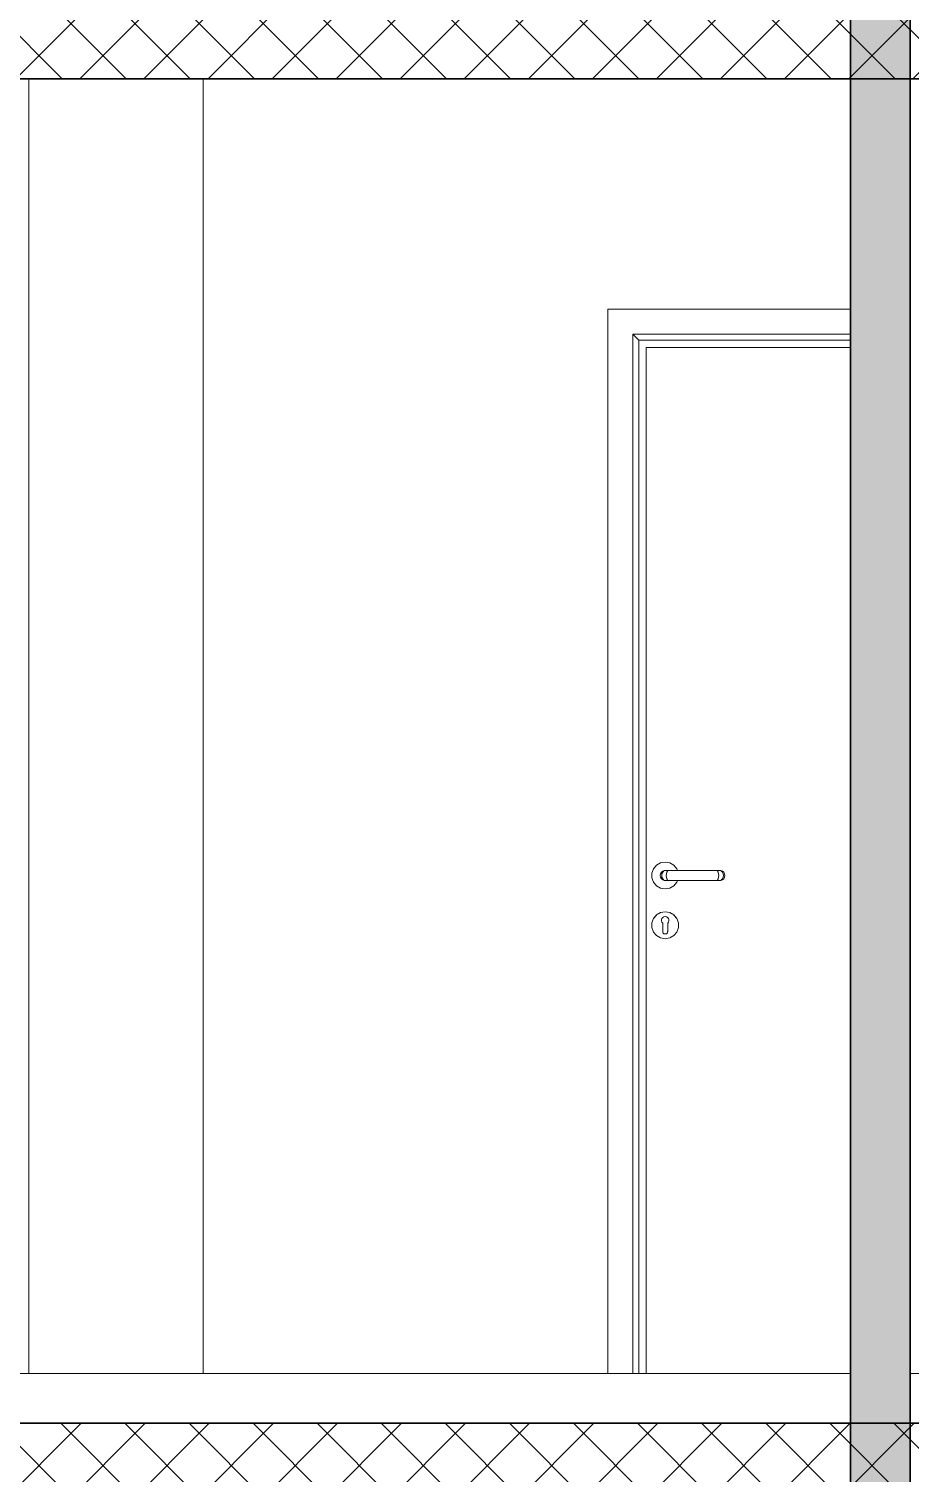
# Model space of a CAD drawing. Header units: millimetres. Extents: x -15634 to 67596, y -3027 to 55843.
# Drawn here: x 37944 to 39714, y 26496 to 29396 of the extents above; entities that cross this region are included whole.
import ezdxf

# ---------------------------------------------------------------- set-up
doc = ezdxf.new("R2010")
doc.units = ezdxf.units.MM
doc.header["$MEASUREMENT"] = 0
doc.set_wipeout_variables(frame=1)
doc.linetypes.add('Wipeout_Contour', pattern=[1000, 0, -1000])
doc.layers.add('Structural - Bearing', color=7, linetype='Continuous')
for name, color, linetype, lineweight in [('Structural - Bearing_Pen_No__1', 7, 'Continuous', 13), ('Structural - Bearing_Pen_No__101', 252, 'Continuous', 13), ('Structural - Bearing_Pen_No__7', 7, 'Continuous', 35)]:
    doc.layers.add(name, color=color, linetype=linetype, lineweight=lineweight)
doc.layers.add('Structural - Bearing_Pen_No__61', color=7, linetype='Continuous', lineweight=20, true_color=0x6a6a6a)
doc.layers.add('Structural - Bearing_Pen_No__82', color=7, linetype='Continuous', lineweight=20, true_color=0xaaaaaa)
pattern_1 = [(45, (0, 0), (-64.34671, 64.34671), []), (135, (0, 0), (64.34671, 64.34671), [])]

msp = doc.modelspace()

# ---------------------------------------------------------------- linework, layer by layer
at = {"layer": 'Structural - Bearing_Pen_No__1', "color": 7, "linetype": 'Continuous', "lineweight": 13}
for p, q in [((39714.4, 26595.6), (39714.4, 29495.6)), ((39714.4, 23695.6), (39714.4, 26595.6)), ((39714.4, 26595.6), (43944.4, 26595.6))]:
    msp.add_line(p, q, dxfattribs=at)
at = {"layer": 'Structural - Bearing_Pen_No__61', "color": 251, "linetype": 'Continuous', "lineweight": 20, "true_color": 0x6a6a6a}
msp.add_lwpolyline([(39714.4, 26695.6), (43944.4, 26695.6)], dxfattribs=at)

# ---------------------------------------------------------------- wipeouts: each hides what was drawn before it
at = {"color": 254, "linetype": 'Wipeout_Contour', "lineweight": 0, "ltscale": 189113.242724}
msp.add_wipeout([(37944.4, 26595.6), (38294.4, 26595.6), (38294.4, 29295.6), (37944.4, 29295.6)], dxfattribs=at).dxf.layer = 'Structural - Bearing'
at = {"color": 254, "linetype": 'Wipeout_Contour', "lineweight": 0, "ltscale": 191990.891254}
msp.add_wipeout([(39169.4, 28770.6), (39157.4, 28782.6), (39157.4, 26695.6), (39169.4, 26695.6)], dxfattribs=at).dxf.layer = 'Structural - Bearing'
at = {"color": 254, "linetype": 'Wipeout_Contour', "lineweight": 0, "ltscale": 335811.568955}
msp.add_wipeout([(39228.8, 27609.4), (39229.7, 27607), (39229.8, 27604.4), (39229.7, 27604.4), (39239.7, 27616.2), (39231.6, 27620.9), (39227.8, 27610.5)], dxfattribs=at).dxf.layer = 'Structural - Bearing'

# ---------------------------------------------------------------- next in the draw order: linework, layer by layer
at = {"layer": 'Structural - Bearing_Pen_No__82', "color": 253, "linetype": 'Continuous', "lineweight": 20, "true_color": 0xaaaaaa}
msp.add_line((37944.4, 26695.6), (37944.4, 29295.6), dxfattribs=at)

# ---------------------------------------------------------------- next in the draw order: wipeouts: each hides what was drawn before it
at = {"color": 254, "linetype": 'Wipeout_Contour', "lineweight": 0, "ltscale": 195091.92492}
msp.add_wipeout([(39157.4, 28782.6), (39169.4, 28770.6), (39594.4, 28770.6), (39594.4, 28782.6)], dxfattribs=at).dxf.layer = 'Structural - Bearing'
at = {"color": 254, "linetype": 'Wipeout_Contour', "lineweight": 0, "ltscale": 287830.126762}
msp.add_wipeout([(39228.9, 27602), (39227.4, 27600), (39227.4, 27598.5), (39245.7, 27609.1), (39239.7, 27616.2), (39229.7, 27604.4)], dxfattribs=at).dxf.layer = 'Structural - Bearing'

# ---------------------------------------------------------------- next in the draw order: wipeouts: each hides what was drawn before it
at = {"color": 254, "linetype": 'Wipeout_Contour', "lineweight": 0, "ltscale": 191926.472045}
msp.add_wipeout([(39107.4, 26695.6), (39157.4, 26695.6), (39157.4, 28782.6), (39107.4, 28832.6)], dxfattribs=at).dxf.layer = 'Structural - Bearing'
at = {"color": 254, "linetype": 'Wipeout_Contour', "lineweight": 0, "ltscale": 191925.89192}
msp.add_wipeout([(39239.7, 27616.3), (39231.6, 27621), (39231.6, 27620.9), (39239.7, 27616.2)], dxfattribs=at).dxf.layer = 'Structural - Bearing'

# ---------------------------------------------------------------- next in the draw order: wipeouts: each hides what was drawn before it
at = {"color": 254, "linetype": 'Wipeout_Contour', "lineweight": 0, "ltscale": 195115.146394}
msp.add_wipeout([(39107.4, 28832.6), (39157.4, 28782.6), (39594.4, 28782.6), (39594.4, 28832.6)], dxfattribs=at).dxf.layer = 'Structural - Bearing'
at = {"color": 254, "linetype": 'Wipeout_Contour', "lineweight": 0, "ltscale": 192010.106429}
msp.add_wipeout([(39169.4, 26695.6), (39184.4, 26695.6), (39184.4, 28755.6), (39169.4, 28755.6)], dxfattribs=at).dxf.layer = 'Structural - Bearing'
at = {"color": 254, "linetype": 'Wipeout_Contour', "lineweight": 0, "ltscale": 287829.850783}
msp.add_wipeout([(39227.1, 27611.3), (39227.8, 27610.5), (39231.6, 27620.9), (39222.4, 27622.5), (39222.4, 27613), (39224.9, 27612.6)], dxfattribs=at).dxf.layer = 'Structural - Bearing'

# ---------------------------------------------------------------- next in the draw order: wipeouts: each hides what was drawn before it
at = {"color": 254, "linetype": 'Wipeout_Contour', "lineweight": 0, "ltscale": 243673.333061}
msp.add_wipeout([(39169.4, 28770.6), (39169.4, 28755.6), (39184.4, 28755.6), (39594.4, 28755.6), (39594.4, 28770.6)], dxfattribs=at).dxf.layer = 'Structural - Bearing'
at = {"color": 254, "linetype": 'Wipeout_Contour', "lineweight": 0, "ltscale": 1344388.609133458}
msp.add_wipeout([(39195.8, 27700.3), (39195.8, 27690.9), (39199, 27682.1), (39205, 27674.9), (39213.1, 27670.2), (39222.4, 27668.6), (39231.6, 27670.2), (39239.7, 27674.9), (39245.7, 27682.1), (39247.1, 27685.8), (39220.6, 27685.8), (39217.4, 27686.9), (39214.7, 27689.2), (39213, 27692.2), (39212.4, 27695.6), (39213, 27699), (39214.7, 27702), (39217.4, 27704.3), (39220.6, 27705.5), (39237.6, 27705.5), (39247.1, 27705.5), (39245.7, 27709.1), (39239.7, 27716.3), (39231.6, 27721), (39222.4, 27722.6), (39213.1, 27721), (39205, 27716.3), (39199, 27709.1)], dxfattribs=at).dxf.layer = 'Structural - Bearing'
at = {"color": 254, "linetype": 'Wipeout_Contour', "lineweight": 0, "ltscale": 191890.874739}
msp.add_wipeout([(39227.4, 27596.5), (39248.9, 27600.3), (39245.7, 27609.1), (39227.4, 27598.5)], dxfattribs=at).dxf.layer = 'Structural - Bearing'

# ---------------------------------------------------------------- next in the draw order: wipeouts: each hides what was drawn before it
at = {"color": 254, "linetype": 'Wipeout_Contour', "lineweight": 0, "ltscale": 192029.287762}
msp.add_wipeout([(39215.4, 27695.6), (39212.4, 27695.6), (39213, 27692.2), (39216, 27692.2)], dxfattribs=at).dxf.layer = 'Structural - Bearing'
at = {"color": 254, "linetype": 'Wipeout_Contour', "lineweight": 0, "ltscale": 191904.821558}
msp.add_wipeout([(39231.6, 27621), (39222.4, 27622.6), (39222.4, 27622.5), (39231.6, 27620.9)], dxfattribs=at).dxf.layer = 'Structural - Bearing'
at = {"color": 254, "linetype": 'Wipeout_Contour', "lineweight": 0, "ltscale": 239777.030886}
msp.add_wipeout([(39231.6, 27570.3), (39239.7, 27575), (39227.4, 27589.6), (39227.4, 27583.1), (39227.2, 27582.3)], dxfattribs=at).dxf.layer = 'Structural - Bearing'

# ---------------------------------------------------------------- next in the draw order: wipeouts: each hides what was drawn before it
at = {"color": 254, "linetype": 'Wipeout_Contour', "lineweight": 0, "ltscale": 192025.47847}
msp.add_wipeout([(39213, 27692.2), (39214.7, 27689.2), (39217.5, 27689.2), (39216, 27692.2)], dxfattribs=at).dxf.layer = 'Structural - Bearing'
at = {"color": 254, "linetype": 'Wipeout_Contour', "lineweight": 0, "ltscale": 287793.024157}
msp.add_wipeout([(39219.8, 27612.6), (39222.4, 27613), (39222.4, 27622.5), (39213.2, 27620.9), (39216.9, 27610.5), (39217.6, 27611.3)], dxfattribs=at).dxf.layer = 'Structural - Bearing'
at = {"color": 254, "linetype": 'Wipeout_Contour', "lineweight": 0, "ltscale": 191846.670527}
msp.add_wipeout([(39227.4, 27589.6), (39239.7, 27575), (39245.7, 27582.2), (39227.4, 27592.7)], dxfattribs=at).dxf.layer = 'Structural - Bearing'

# ---------------------------------------------------------------- next in the draw order: wipeouts: each hides what was drawn before it
at = {"color": 254, "linetype": 'Wipeout_Contour', "lineweight": 0, "ltscale": 192074.165824}
msp.add_wipeout([(39217.4, 27704.3), (39219.9, 27704.3), (39222.8, 27705.5), (39220.6, 27705.5)], dxfattribs=at).dxf.layer = 'Structural - Bearing'
at = {"color": 254, "linetype": 'Wipeout_Contour', "lineweight": 0, "ltscale": 192026.234884}
msp.add_wipeout([(39217.5, 27689.2), (39214.7, 27689.2), (39217.4, 27686.9), (39219.9, 27686.9)], dxfattribs=at).dxf.layer = 'Structural - Bearing'
at = {"color": 254, "linetype": 'Wipeout_Contour', "lineweight": 0, "ltscale": 191874.670422}
msp.add_wipeout([(39222.4, 27622.6), (39213.1, 27621), (39213.2, 27620.9), (39222.4, 27622.5)], dxfattribs=at).dxf.layer = 'Structural - Bearing'
at = {"color": 254, "linetype": 'Wipeout_Contour', "lineweight": 0, "ltscale": 191866.31248}
msp.add_wipeout([(39227.4, 27592.7), (39245.7, 27582.2), (39248.9, 27590.9), (39227.4, 27594.7)], dxfattribs=at).dxf.layer = 'Structural - Bearing'

# ---------------------------------------------------------------- next in the draw order: wipeouts: each hides what was drawn before it
at = {"color": 254, "linetype": 'Wipeout_Contour', "lineweight": 0, "ltscale": 192061.049776}
msp.add_wipeout([(39214.7, 27702), (39217.5, 27702), (39219.9, 27704.3), (39217.4, 27704.3)], dxfattribs=at).dxf.layer = 'Structural - Bearing'
at = {"color": 254, "linetype": 'Wipeout_Contour', "lineweight": 0, "ltscale": 192031.461013}
msp.add_wipeout([(39217.4, 27686.9), (39220.6, 27685.8), (39222.8, 27685.8), (39219.9, 27686.9)], dxfattribs=at).dxf.layer = 'Structural - Bearing'
at = {"color": 254, "linetype": 'Wipeout_Contour', "lineweight": 0, "ltscale": 191881.084642}
msp.add_wipeout([(39227.4, 27594.7), (39248.9, 27590.9), (39248.9, 27600.3), (39227.4, 27596.5)], dxfattribs=at).dxf.layer = 'Structural - Bearing'

# ---------------------------------------------------------------- next in the draw order: wipeouts: each hides what was drawn before it
at = {"color": 254, "linetype": 'Wipeout_Contour', "lineweight": 0, "ltscale": 192048.203057}
msp.add_wipeout([(39213, 27699), (39216, 27699), (39217.5, 27702), (39214.7, 27702)], dxfattribs=at).dxf.layer = 'Structural - Bearing'
at = {"color": 254, "linetype": 'Wipeout_Contour', "lineweight": 0, "ltscale": 335710.107397}
msp.add_wipeout([(39216, 27609.4), (39216.9, 27610.5), (39213.2, 27620.9), (39205.1, 27616.2), (39215, 27604.4), (39215, 27604.4), (39215, 27607)], dxfattribs=at).dxf.layer = 'Structural - Bearing'
at = {"color": 254, "linetype": 'Wipeout_Contour', "lineweight": 0, "ltscale": 191932.05503}
msp.add_wipeout([(39249, 27600.3), (39245.7, 27609.1), (39245.7, 27609.1), (39248.9, 27600.3)], dxfattribs=at).dxf.layer = 'Structural - Bearing'
at = {"color": 254, "linetype": 'Wipeout_Contour', "lineweight": 0, "ltscale": 383597.284911}
msp.add_wipeout([(39227.1, 27581.4), (39226.2, 27579.9), (39224.9, 27578.8), (39223.2, 27578.2), (39222.4, 27578.2), (39222.4, 27568.7), (39231.6, 27570.3), (39227.2, 27582.3)], dxfattribs=at).dxf.layer = 'Structural - Bearing'

# ---------------------------------------------------------------- next in the draw order: wipeouts: each hides what was drawn before it
at = {"color": 254, "linetype": 'Wipeout_Contour', "lineweight": 0, "ltscale": 192037.180073}
msp.add_wipeout([(39212.4, 27695.6), (39215.4, 27695.6), (39216, 27699), (39213, 27699)], dxfattribs=at).dxf.layer = 'Structural - Bearing'
at = {"color": 254, "linetype": 'Wipeout_Contour', "lineweight": 0, "ltscale": 191839.083376}
msp.add_wipeout([(39213.1, 27621), (39205, 27616.3), (39205.1, 27616.2), (39213.2, 27620.9)], dxfattribs=at).dxf.layer = 'Structural - Bearing'
at = {"color": 254, "linetype": 'Wipeout_Contour', "lineweight": 0, "ltscale": 191820.112145}
msp.add_wipeout([(39231.6, 27570.2), (39239.7, 27574.9), (39239.7, 27575), (39231.6, 27570.3)], dxfattribs=at).dxf.layer = 'Structural - Bearing'

# ---------------------------------------------------------------- next in the draw order: wipeouts: each hides what was drawn before it
at = {"color": 254, "linetype": 'Wipeout_Contour', "lineweight": 0, "ltscale": 192049.178385}
msp.add_wipeout([(39215.4, 27695.6), (39216, 27692.2), (39225, 27692.2), (39224.7, 27695.6)], dxfattribs=at).dxf.layer = 'Structural - Bearing'
at = {"color": 254, "linetype": 'Wipeout_Contour', "lineweight": 0, "ltscale": 287722.758116}
msp.add_wipeout([(39215.8, 27602), (39215, 27604.4), (39205.1, 27616.2), (39199.1, 27609.1), (39217.4, 27598.5), (39217.4, 27600)], dxfattribs=at).dxf.layer = 'Structural - Bearing'
at = {"color": 254, "linetype": 'Wipeout_Contour', "lineweight": 0, "ltscale": 383552.898563}
msp.add_wipeout([(39221.5, 27578.2), (39219.9, 27578.8), (39218.5, 27579.9), (39217.7, 27581.4), (39217.5, 27582.3), (39213.2, 27570.3), (39222.4, 27568.7), (39222.4, 27578.2)], dxfattribs=at).dxf.layer = 'Structural - Bearing'
at = {"color": 254, "linetype": 'Wipeout_Contour', "lineweight": 0, "ltscale": 191856.847105}
msp.add_wipeout([(39239.7, 27574.9), (39245.7, 27582.1), (39245.7, 27582.2), (39239.7, 27575)], dxfattribs=at).dxf.layer = 'Structural - Bearing'

# ---------------------------------------------------------------- next in the draw order: wipeouts: each hides what was drawn before it
at = {"color": 254, "linetype": 'Wipeout_Contour', "lineweight": 0, "ltscale": 192044.431662}
msp.add_wipeout([(39216, 27692.2), (39217.5, 27689.2), (39225.9, 27689.2), (39225, 27692.2)], dxfattribs=at).dxf.layer = 'Structural - Bearing'
at = {"color": 254, "linetype": 'Wipeout_Contour', "lineweight": 0, "ltscale": 191802.345121}
msp.add_wipeout([(39205, 27616.3), (39199, 27609.1), (39199.1, 27609.1), (39205.1, 27616.2)], dxfattribs=at).dxf.layer = 'Structural - Bearing'
at = {"color": 254, "linetype": 'Wipeout_Contour', "lineweight": 0, "ltscale": 191890.289993}
msp.add_wipeout([(39245.7, 27582.1), (39249, 27590.9), (39248.9, 27590.9), (39245.7, 27582.2)], dxfattribs=at).dxf.layer = 'Structural - Bearing'

# ---------------------------------------------------------------- next in the draw order: wipeouts: each hides what was drawn before it
at = {"color": 254, "linetype": 'Wipeout_Contour', "lineweight": 0, "ltscale": 192089.011047}
msp.add_wipeout([(39222.8, 27705.5), (39219.9, 27704.3), (39227.3, 27704.3), (39229, 27705.5)], dxfattribs=at).dxf.layer = 'Structural - Bearing'
at = {"color": 254, "linetype": 'Wipeout_Contour', "lineweight": 0, "ltscale": 192043.437014}
msp.add_wipeout([(39217.5, 27689.2), (39219.9, 27686.9), (39227.3, 27686.9), (39225.9, 27689.2)], dxfattribs=at).dxf.layer = 'Structural - Bearing'
at = {"color": 254, "linetype": 'Wipeout_Contour', "lineweight": 0, "ltscale": 191792.845048}
msp.add_wipeout([(39217.4, 27598.5), (39199.1, 27609.1), (39195.9, 27600.3), (39217.4, 27596.5)], dxfattribs=at).dxf.layer = 'Structural - Bearing'
at = {"color": 254, "linetype": 'Wipeout_Contour', "lineweight": 0, "ltscale": 191916.40458}
msp.add_wipeout([(39249, 27590.9), (39249, 27600.3), (39248.9, 27600.3), (39248.9, 27590.9)], dxfattribs=at).dxf.layer = 'Structural - Bearing'
at = {"color": 254, "linetype": 'Wipeout_Contour', "lineweight": 0, "ltscale": 191784.51528}
msp.add_wipeout([(39222.4, 27568.6), (39231.6, 27570.2), (39231.6, 27570.3), (39222.4, 27568.7)], dxfattribs=at).dxf.layer = 'Structural - Bearing'

# ---------------------------------------------------------------- next in the draw order: wipeouts: each hides what was drawn before it
at = {"color": 254, "linetype": 'Wipeout_Contour', "lineweight": 0, "ltscale": 192078.24881}
msp.add_wipeout([(39219.9, 27704.3), (39217.5, 27702), (39225.9, 27702), (39227.3, 27704.3)], dxfattribs=at).dxf.layer = 'Structural - Bearing'
at = {"color": 254, "linetype": 'Wipeout_Contour', "lineweight": 0, "ltscale": 192046.309525}
msp.add_wipeout([(39219.9, 27686.9), (39222.8, 27685.8), (39229, 27685.8), (39227.3, 27686.9)], dxfattribs=at).dxf.layer = 'Structural - Bearing'
at = {"color": 254, "linetype": 'Wipeout_Contour', "lineweight": 0, "ltscale": 239707.545054}
msp.add_wipeout([(39205.1, 27575), (39213.2, 27570.3), (39217.5, 27582.3), (39217.4, 27583.1), (39217.4, 27589.6)], dxfattribs=at).dxf.layer = 'Structural - Bearing'

# ---------------------------------------------------------------- next in the draw order: wipeouts: each hides what was drawn before it
at = {"color": 254, "linetype": 'Wipeout_Contour', "lineweight": 0, "ltscale": 192067.154028}
msp.add_wipeout([(39217.5, 27702), (39216, 27699), (39225, 27699), (39225.9, 27702)], dxfattribs=at).dxf.layer = 'Structural - Bearing'
at = {"color": 254, "linetype": 'Wipeout_Contour', "lineweight": 0, "ltscale": 191768.887374}
msp.add_wipeout([(39199, 27609.1), (39195.8, 27600.3), (39195.9, 27600.3), (39199.1, 27609.1)], dxfattribs=at).dxf.layer = 'Structural - Bearing'
at = {"color": 254, "linetype": 'Wipeout_Contour', "lineweight": 0, "ltscale": 191754.345778}
msp.add_wipeout([(39213.1, 27570.2), (39222.4, 27568.6), (39222.4, 27568.7), (39213.2, 27570.3)], dxfattribs=at).dxf.layer = 'Structural - Bearing'

# ---------------------------------------------------------------- next in the draw order: wipeouts: each hides what was drawn before it
at = {"color": 254, "linetype": 'Wipeout_Contour', "lineweight": 0, "ltscale": 192057.069886}
msp.add_wipeout([(39216, 27699), (39215.4, 27695.6), (39224.7, 27695.6), (39225, 27699)], dxfattribs=at).dxf.layer = 'Structural - Bearing'
at = {"color": 254, "linetype": 'Wipeout_Contour', "lineweight": 0, "ltscale": 191778.062826}
msp.add_wipeout([(39217.4, 27596.5), (39195.9, 27600.3), (39195.9, 27590.9), (39217.4, 27594.7)], dxfattribs=at).dxf.layer = 'Structural - Bearing'

# ---------------------------------------------------------------- next in the draw order: wipeouts: each hides what was drawn before it
at = {"color": 254, "linetype": 'Wipeout_Contour', "lineweight": 0, "ltscale": 192082.526104}
msp.add_wipeout([(39236.1, 27695.6), (39224.7, 27695.6), (39225, 27692.2), (39236.1, 27692.2)], dxfattribs=at).dxf.layer = 'Structural - Bearing'
at = {"color": 254, "linetype": 'Wipeout_Contour', "lineweight": 0, "ltscale": 191768.26519}
msp.add_wipeout([(39217.4, 27594.7), (39195.9, 27590.9), (39199.1, 27582.2), (39217.4, 27592.7)], dxfattribs=at).dxf.layer = 'Structural - Bearing'

# ---------------------------------------------------------------- next in the draw order: wipeouts: each hides what was drawn before it
at = {"color": 254, "linetype": 'Wipeout_Contour', "lineweight": 0, "ltscale": 192076.321782}
msp.add_wipeout([(39236.1, 27692.2), (39225, 27692.2), (39225.9, 27689.2), (39236.4, 27689.2)], dxfattribs=at).dxf.layer = 'Structural - Bearing'
at = {"color": 254, "linetype": 'Wipeout_Contour', "lineweight": 0, "ltscale": 191763.373502}
msp.add_wipeout([(39217.4, 27592.7), (39199.1, 27582.2), (39205.1, 27575), (39217.4, 27589.6)], dxfattribs=at).dxf.layer = 'Structural - Bearing'

# ---------------------------------------------------------------- next in the draw order: wipeouts: each hides what was drawn before it
at = {"color": 254, "linetype": 'Wipeout_Contour', "lineweight": 0, "ltscale": 192114.448985}
msp.add_wipeout([(39229, 27705.5), (39227.3, 27704.3), (39236.7, 27704.3), (39237.1, 27705.5)], dxfattribs=at).dxf.layer = 'Structural - Bearing'
at = {"color": 254, "linetype": 'Wipeout_Contour', "lineweight": 0, "ltscale": 192072.581512}
msp.add_wipeout([(39225.9, 27689.2), (39227.3, 27686.9), (39236.7, 27686.9), (39236.4, 27689.2)], dxfattribs=at).dxf.layer = 'Structural - Bearing'
at = {"color": 254, "linetype": 'Wipeout_Contour', "lineweight": 0, "ltscale": 191742.753121}
msp.add_wipeout([(39195.8, 27600.3), (39195.8, 27590.9), (39195.9, 27590.9), (39195.9, 27600.3)], dxfattribs=at).dxf.layer = 'Structural - Bearing'
at = {"color": 254, "linetype": 'Wipeout_Contour', "lineweight": 0, "ltscale": 191733.257159}
msp.add_wipeout([(39205, 27574.9), (39213.1, 27570.2), (39213.2, 27570.3), (39205.1, 27575)], dxfattribs=at).dxf.layer = 'Structural - Bearing'

# ---------------------------------------------------------------- next in the draw order: wipeouts: each hides what was drawn before it
at = {"color": 254, "linetype": 'Wipeout_Contour', "lineweight": 0, "ltscale": 192107.38807}
msp.add_wipeout([(39227.3, 27704.3), (39225.9, 27702), (39236.4, 27702), (39236.7, 27704.3)], dxfattribs=at).dxf.layer = 'Structural - Bearing'
at = {"color": 254, "linetype": 'Wipeout_Contour', "lineweight": 0, "ltscale": 192071.753091}
msp.add_wipeout([(39227.3, 27686.9), (39229, 27685.8), (39237.1, 27685.8), (39236.7, 27686.9)], dxfattribs=at).dxf.layer = 'Structural - Bearing'
at = {"color": 254, "linetype": 'Wipeout_Contour', "lineweight": 0, "ltscale": 191727.087861}
msp.add_wipeout([(39195.8, 27590.9), (39199, 27582.1), (39199.1, 27582.2), (39195.9, 27590.9)], dxfattribs=at).dxf.layer = 'Structural - Bearing'

# ---------------------------------------------------------------- next in the draw order: wipeouts: each hides what was drawn before it
at = {"color": 254, "linetype": 'Wipeout_Contour', "lineweight": 0, "ltscale": 192099.040413}
msp.add_wipeout([(39225.9, 27702), (39225, 27699), (39236.1, 27699), (39236.4, 27702)], dxfattribs=at).dxf.layer = 'Structural - Bearing'
at = {"color": 254, "linetype": 'Wipeout_Contour', "lineweight": 0, "ltscale": 191723.789972}
msp.add_wipeout([(39199, 27582.1), (39205, 27574.9), (39205.1, 27575), (39199.1, 27582.2)], dxfattribs=at).dxf.layer = 'Structural - Bearing'

# ---------------------------------------------------------------- next in the draw order: wipeouts: each hides what was drawn before it
at = {"color": 254, "linetype": 'Wipeout_Contour', "lineweight": 0, "ltscale": 192090.41625}
msp.add_wipeout([(39224.7, 27695.6), (39236.1, 27695.6), (39236.1, 27699), (39225, 27699)], dxfattribs=at).dxf.layer = 'Structural - Bearing'
at = {"color": 254, "linetype": 'Wipeout_Contour', "lineweight": 0, "ltscale": 1294884.764864937}
msp.add_wipeout([(39215, 27604.4), (39215.8, 27602), (39217.4, 27600), (39217.4, 27583.1), (39217.7, 27581.4), (39218.5, 27579.9), (39219.9, 27578.8), (39221.5, 27578.2), (39223.2, 27578.2), (39224.9, 27578.8), (39226.2, 27579.9), (39227.1, 27581.4), (39227.4, 27583.1), (39227.4, 27600), (39228.9, 27602), (39229.7, 27604.4), (39229.8, 27604.4), (39229.7, 27607), (39228.8, 27609.4), (39227.8, 27610.5), (39227.1, 27611.3), (39224.9, 27612.6), (39222.4, 27613), (39219.8, 27612.6), (39217.6, 27611.3), (39216, 27609.4), (39215, 27607)], dxfattribs=at).dxf.layer = 'Structural - Bearing'

# ---------------------------------------------------------------- next in the draw order: wipeouts: each hides what was drawn before it
at = {"color": 254, "linetype": 'Wipeout_Contour', "lineweight": 0, "ltscale": 192235.850728}
msp.add_wipeout([(39236.1, 27695.6), (39236.1, 27692.2), (39318.6, 27692.2), (39318.7, 27695.6)], dxfattribs=at).dxf.layer = 'Structural - Bearing'

# ---------------------------------------------------------------- next in the draw order: wipeouts: each hides what was drawn before it
at = {"color": 254, "linetype": 'Wipeout_Contour', "lineweight": 0, "ltscale": 192228.442721}
msp.add_wipeout([(39318.6, 27692.2), (39236.1, 27692.2), (39236.4, 27689.2), (39318.4, 27689.2)], dxfattribs=at).dxf.layer = 'Structural - Bearing'

# ---------------------------------------------------------------- next in the draw order: wipeouts: each hides what was drawn before it
at = {"color": 254, "linetype": 'Wipeout_Contour', "lineweight": 0, "ltscale": 192261.125666}
msp.add_wipeout([(39237.1, 27705.5), (39236.7, 27704.3), (39318, 27704.3), (39317.6, 27705.5)], dxfattribs=at).dxf.layer = 'Structural - Bearing'
at = {"color": 254, "linetype": 'Wipeout_Contour', "lineweight": 0, "ltscale": 192222.403891}
msp.add_wipeout([(39236.4, 27689.2), (39236.7, 27686.9), (39318, 27686.9), (39318.4, 27689.2)], dxfattribs=at).dxf.layer = 'Structural - Bearing'

# ---------------------------------------------------------------- next in the draw order: wipeouts: each hides what was drawn before it
at = {"color": 254, "linetype": 'Wipeout_Contour', "lineweight": 0, "ltscale": 192257.183377}
msp.add_wipeout([(39236.7, 27704.3), (39236.4, 27702), (39318.4, 27702), (39318, 27704.3)], dxfattribs=at).dxf.layer = 'Structural - Bearing'
at = {"color": 254, "linetype": 'Wipeout_Contour', "lineweight": 0, "ltscale": 192218.46231}
msp.add_wipeout([(39236.7, 27686.9), (39237.1, 27685.8), (39317.6, 27685.8), (39318, 27686.9)], dxfattribs=at).dxf.layer = 'Structural - Bearing'

# ---------------------------------------------------------------- next in the draw order: wipeouts: each hides what was drawn before it
at = {"color": 254, "linetype": 'Wipeout_Contour', "lineweight": 0, "ltscale": 192251.143418}
msp.add_wipeout([(39236.1, 27699), (39318.6, 27699), (39318.4, 27702), (39236.4, 27702)], dxfattribs=at).dxf.layer = 'Structural - Bearing'

# ---------------------------------------------------------------- next in the draw order: wipeouts: each hides what was drawn before it
at = {"color": 254, "linetype": 'Wipeout_Contour', "lineweight": 0, "ltscale": 192243.734597}
msp.add_wipeout([(39236.1, 27699), (39236.1, 27695.6), (39318.7, 27695.6), (39318.6, 27699)], dxfattribs=at).dxf.layer = 'Structural - Bearing'

# ---------------------------------------------------------------- next in the draw order: wipeouts: each hides what was drawn before it
at = {"color": 254, "linetype": 'Wipeout_Contour', "lineweight": 0, "ltscale": 192389.191338}
msp.add_wipeout([(39318.7, 27695.6), (39318.6, 27692.2), (39329.7, 27692.2), (39330, 27695.6)], dxfattribs=at).dxf.layer = 'Structural - Bearing'

# ---------------------------------------------------------------- next in the draw order: wipeouts: each hides what was drawn before it
at = {"color": 254, "linetype": 'Wipeout_Contour', "lineweight": 0, "ltscale": 192380.578974}
msp.add_wipeout([(39318.4, 27689.2), (39328.8, 27689.2), (39329.7, 27692.2), (39318.6, 27692.2)], dxfattribs=at).dxf.layer = 'Structural - Bearing'

# ---------------------------------------------------------------- next in the draw order: wipeouts: each hides what was drawn before it
at = {"color": 254, "linetype": 'Wipeout_Contour', "lineweight": 0, "ltscale": 192407.814761}
msp.add_wipeout([(39317.6, 27705.5), (39318, 27704.3), (39327.5, 27704.3), (39325.8, 27705.5)], dxfattribs=at).dxf.layer = 'Structural - Bearing'
at = {"color": 254, "linetype": 'Wipeout_Contour', "lineweight": 0, "ltscale": 192372.24033}
msp.add_wipeout([(39318.4, 27689.2), (39318, 27686.9), (39327.5, 27686.9), (39328.8, 27689.2)], dxfattribs=at).dxf.layer = 'Structural - Bearing'

# ---------------------------------------------------------------- next in the draw order: wipeouts: each hides what was drawn before it
at = {"color": 254, "linetype": 'Wipeout_Contour', "lineweight": 0, "ltscale": 192406.992751}
msp.add_wipeout([(39318, 27704.3), (39318.4, 27702), (39328.8, 27702), (39327.5, 27704.3)], dxfattribs=at).dxf.layer = 'Structural - Bearing'
at = {"color": 254, "linetype": 'Wipeout_Contour', "lineweight": 0, "ltscale": 192365.183935}
msp.add_wipeout([(39318, 27686.9), (39317.6, 27685.8), (39325.8, 27685.8), (39327.5, 27686.9)], dxfattribs=at).dxf.layer = 'Structural - Bearing'

# ---------------------------------------------------------------- next in the draw order: wipeouts: each hides what was drawn before it
at = {"color": 254, "linetype": 'Wipeout_Contour', "lineweight": 0, "ltscale": 192403.261743}
msp.add_wipeout([(39328.8, 27702), (39318.4, 27702), (39318.6, 27699), (39329.7, 27699)], dxfattribs=at).dxf.layer = 'Structural - Bearing'

# ---------------------------------------------------------------- next in the draw order: wipeouts: each hides what was drawn before it
at = {"color": 254, "linetype": 'Wipeout_Contour', "lineweight": 0, "ltscale": 192397.068933}
msp.add_wipeout([(39329.7, 27699), (39318.6, 27699), (39318.7, 27695.6), (39330, 27695.6)], dxfattribs=at).dxf.layer = 'Structural - Bearing'

# ---------------------------------------------------------------- next in the draw order: wipeouts: each hides what was drawn before it
at = {"color": 254, "linetype": 'Wipeout_Contour', "lineweight": 0, "ltscale": 192422.568144}
msp.add_wipeout([(39330, 27695.6), (39329.7, 27692.2), (39338.8, 27692.2), (39339.3, 27695.6)], dxfattribs=at).dxf.layer = 'Structural - Bearing'

# ---------------------------------------------------------------- next in the draw order: wipeouts: each hides what was drawn before it
at = {"color": 254, "linetype": 'Wipeout_Contour', "lineweight": 0, "ltscale": 192412.496598}
msp.add_wipeout([(39329.7, 27692.2), (39328.8, 27689.2), (39337.2, 27689.2), (39338.8, 27692.2)], dxfattribs=at).dxf.layer = 'Structural - Bearing'

# ---------------------------------------------------------------- next in the draw order: wipeouts: each hides what was drawn before it
at = {"color": 254, "linetype": 'Wipeout_Contour', "lineweight": 0, "ltscale": 192433.273546}
msp.add_wipeout([(39325.8, 27705.5), (39327.5, 27704.3), (39334.8, 27704.3), (39331.9, 27705.5)], dxfattribs=at).dxf.layer = 'Structural - Bearing'
at = {"color": 254, "linetype": 'Wipeout_Contour', "lineweight": 0, "ltscale": 192401.409424}
msp.add_wipeout([(39328.8, 27689.2), (39327.5, 27686.9), (39334.8, 27686.9), (39337.2, 27689.2)], dxfattribs=at).dxf.layer = 'Structural - Bearing'

# ---------------------------------------------------------------- next in the draw order: wipeouts: each hides what was drawn before it
at = {"color": 254, "linetype": 'Wipeout_Contour', "lineweight": 0, "ltscale": 192436.15662}
msp.add_wipeout([(39327.5, 27704.3), (39328.8, 27702), (39337.2, 27702), (39334.8, 27704.3)], dxfattribs=at).dxf.layer = 'Structural - Bearing'
at = {"color": 254, "linetype": 'Wipeout_Contour', "lineweight": 0, "ltscale": 192390.648336}
msp.add_wipeout([(39327.5, 27686.9), (39325.8, 27685.8), (39331.9, 27685.8), (39334.8, 27686.9)], dxfattribs=at).dxf.layer = 'Structural - Bearing'

# ---------------------------------------------------------------- next in the draw order: wipeouts: each hides what was drawn before it
at = {"color": 254, "linetype": 'Wipeout_Contour', "lineweight": 0, "ltscale": 192435.175643}
msp.add_wipeout([(39328.8, 27702), (39329.7, 27699), (39338.8, 27699), (39337.2, 27702)], dxfattribs=at).dxf.layer = 'Structural - Bearing'

# ---------------------------------------------------------------- next in the draw order: wipeouts: each hides what was drawn before it
at = {"color": 254, "linetype": 'Wipeout_Contour', "lineweight": 0, "ltscale": 192430.444387}
msp.add_wipeout([(39329.7, 27699), (39330, 27695.6), (39339.3, 27695.6), (39338.8, 27699)], dxfattribs=at).dxf.layer = 'Structural - Bearing'

# ---------------------------------------------------------------- next in the draw order: wipeouts: each hides what was drawn before it
at = {"color": 254, "linetype": 'Wipeout_Contour', "lineweight": 0, "ltscale": 192442.478618}
msp.add_wipeout([(39339.3, 27695.6), (39338.8, 27692.2), (39341.8, 27692.2), (39342.4, 27695.6)], dxfattribs=at).dxf.layer = 'Structural - Bearing'

# ---------------------------------------------------------------- next in the draw order: wipeouts: each hides what was drawn before it
at = {"color": 254, "linetype": 'Wipeout_Contour', "lineweight": 0, "ltscale": 192431.468433}
msp.add_wipeout([(39337.2, 27689.2), (39340, 27689.2), (39341.8, 27692.2), (39338.8, 27692.2)], dxfattribs=at).dxf.layer = 'Structural - Bearing'

# ---------------------------------------------------------------- next in the draw order: wipeouts: each hides what was drawn before it
at = {"color": 254, "linetype": 'Wipeout_Contour', "lineweight": 0, "ltscale": 192448.132413}
msp.add_wipeout([(39331.9, 27705.5), (39334.8, 27704.3), (39337.4, 27704.3), (39334.1, 27705.5)], dxfattribs=at).dxf.layer = 'Structural - Bearing'
at = {"color": 254, "linetype": 'Wipeout_Contour', "lineweight": 0, "ltscale": 192418.627997}
msp.add_wipeout([(39334.8, 27686.9), (39337.4, 27686.9), (39340, 27689.2), (39337.2, 27689.2)], dxfattribs=at).dxf.layer = 'Structural - Bearing'

# ---------------------------------------------------------------- next in the draw order: wipeouts: each hides what was drawn before it
at = {"color": 254, "linetype": 'Wipeout_Contour', "lineweight": 0, "ltscale": 192453.372106}
msp.add_wipeout([(39334.8, 27704.3), (39337.2, 27702), (39340, 27702), (39337.4, 27704.3)], dxfattribs=at).dxf.layer = 'Structural - Bearing'
at = {"color": 254, "linetype": 'Wipeout_Contour', "lineweight": 0, "ltscale": 192405.510482}
msp.add_wipeout([(39331.9, 27685.8), (39334.1, 27685.8), (39337.4, 27686.9), (39334.8, 27686.9)], dxfattribs=at).dxf.layer = 'Structural - Bearing'

# ---------------------------------------------------------------- next in the draw order: wipeouts: each hides what was drawn before it
at = {"color": 254, "linetype": 'Wipeout_Contour', "lineweight": 0, "ltscale": 192454.145262}
msp.add_wipeout([(39340, 27702), (39337.2, 27702), (39338.8, 27699), (39341.8, 27699)], dxfattribs=at).dxf.layer = 'Structural - Bearing'

# ---------------------------------------------------------------- next in the draw order: wipeouts: each hides what was drawn before it
at = {"color": 254, "linetype": 'Wipeout_Contour', "lineweight": 0, "ltscale": 192450.354054}
msp.add_wipeout([(39341.8, 27699), (39338.8, 27699), (39339.3, 27695.6), (39342.4, 27695.6)], dxfattribs=at).dxf.layer = 'Structural - Bearing'

# ---------------------------------------------------------------- next in the draw order: wipeouts: each hides what was drawn before it
at = {"color": 254, "linetype": 'Wipeout_Contour', "lineweight": 0, "ltscale": 384459.440355}
msp.add_wipeout([(38294.4, 26595.6), (39594.4, 26595.6), (39594.4, 26695.6), (39107.4, 26695.6), (39107.4, 28832.6), (39594.4, 28832.6), (39594.4, 29295.6), (38294.4, 29295.6)], dxfattribs=at).dxf.layer = 'Structural - Bearing'

# ---------------------------------------------------------------- next in the draw order: hatches: boundary and pattern name
at = {"layer": 'Structural - Bearing_Pen_No__1', "linetype": 'Continuous', "lineweight": 13}
h = msp.add_hatch(dxfattribs=at)
h.set_pattern_fill('CONCRETE_BLOCK', style=0, pattern_type=2)
h.set_pattern_definition(pattern_1)
h.paths.add_polyline_path([(-655.6, 29295.6), (44144.4, 29295.6), (44144.4, 29495.6), (-655.6, 29495.6)])
h = msp.add_hatch(dxfattribs=at)
h.set_pattern_fill('CONCRETE_BLOCK', style=0, pattern_type=2)
h.set_pattern_definition(pattern_1)
h.paths.add_polyline_path([(-655.6, 26395.6), (44144.4, 26395.6), (44144.4, 26595.6), (-655.6, 26595.6)])
at = {"layer": 'Structural - Bearing_Pen_No__101', "linetype": 'Continuous', "lineweight": 13}
for points in [[(39594.4, 26595.6), (39714.4, 26595.6), (39714.4, 29495.6), (39594.4, 29495.6)], [(39594.4, 23695.6), (39714.4, 23695.6), (39714.4, 26595.6), (39594.4, 26595.6)]]:
    msp.add_hatch(color=252, dxfattribs=at).paths.add_polyline_path(points)

# ---------------------------------------------------------------- next in the draw order: linework, layer by layer
at = {"layer": 'Structural - Bearing_Pen_No__1', "color": 7, "linetype": 'Continuous', "lineweight": 13}
for p, q in [((39594.4, 26595.6), (39594.4, 29495.6)), ((-655.6, 29295.6), (44144.4, 29295.6)), ((37134.4, 26595.6), (39594.4, 26595.6)), ((39594.4, 23695.6), (39594.4, 26595.6))]:
    msp.add_line(p, q, dxfattribs=at)
at = {"layer": 'Structural - Bearing_Pen_No__61', "color": 251, "linetype": 'Continuous', "lineweight": 20, "true_color": 0x6a6a6a}
msp.add_lwpolyline([(37134.4, 26695.6), (39594.4, 26695.6)], dxfattribs=at)
at = {"layer": 'Structural - Bearing_Pen_No__7', "color": 7, "linetype": 'Continuous', "lineweight": 35, "flags": 128}
for points in [[(-655.6, 29295.6), (44144.4, 29295.6), (44144.4, 29495.6), (-655.6, 29495.6)], [(39594.4, 26595.6), (39714.4, 26595.6), (39714.4, 29495.6), (39594.4, 29495.6)], [(-655.6, 26395.6), (44144.4, 26395.6), (44144.4, 26595.6), (-655.6, 26595.6)], [(39594.4, 23695.6), (39714.4, 23695.6), (39714.4, 26595.6), (39594.4, 26595.6)]]:
    msp.add_lwpolyline(points, close=True, dxfattribs=at)
at = {"layer": 'Structural - Bearing_Pen_No__82', "color": 253, "linetype": 'Continuous', "lineweight": 20, "true_color": 0xaaaaaa}
for p, q in [((38294.4, 26695.6), (38294.4, 29295.6)), ((39107.4, 28832.6), (39107.4, 26695.6)), ((39594.4, 28832.6), (39107.4, 28832.6)), ((39157.4, 26695.6), (39157.4, 28782.6)), ((39169.4, 28770.6), (39157.4, 28782.6)), ((39157.4, 28782.6), (39594.4, 28782.6)), ((39169.4, 26695.6), (39169.4, 28770.6)), ((39169.4, 28770.6), (39594.4, 28770.6)), ((39184.4, 26695.6), (39184.4, 28755.6)), ((39184.4, 28755.6), (39594.4, 28755.6)), ((39199, 27709.1), (39195.8, 27700.3)), ((39195.8, 27700.3), (39195.8, 27690.9)), ((39205, 27716.3), (39199, 27709.1)), ((39213.1, 27721), (39205, 27716.3)), ((39213, 27699), (39212.4, 27695.6)), ((39212.4, 27695.6), (39213, 27692.2)), ((39214.7, 27702), (39213, 27699)), ((39222.4, 27722.6), (39213.1, 27721)), ((39217.4, 27704.3), (39214.7, 27702)), ((39216, 27699), (39215.4, 27695.6)), ((39215.4, 27695.6), (39216, 27692.2)), ((39217.5, 27702), (39216, 27699)), ((39220.6, 27705.5), (39217.4, 27704.3)), ((39219.9, 27704.3), (39217.5, 27702)), ((39220.6, 27705.5), (39222.8, 27705.5)), ((39231.6, 27721), (39222.4, 27722.6)), ((39222.8, 27705.5), (39229, 27705.5)), ((39225, 27699), (39224.7, 27695.6)), ((39224.7, 27695.6), (39225, 27692.2)), ((39225.9, 27702), (39225, 27699)), ((39227.3, 27704.3), (39225.9, 27702)), ((39229, 27705.5), (39237.1, 27705.5)), ((39239.7, 27716.3), (39231.6, 27721)), ((39237.1, 27705.5), (39317.6, 27705.5)), ((39245.7, 27709.1), (39239.7, 27716.3)), ((39247.1, 27705.5), (39245.7, 27709.1)), ((39317.6, 27705.5), (39325.8, 27705.5)), ((39325.8, 27705.5), (39331.9, 27705.5)), ((39327.5, 27704.3), (39328.8, 27702)), ((39328.8, 27702), (39329.7, 27699)), ((39329.7, 27699), (39330, 27695.6)), ((39330, 27695.6), (39329.7, 27692.2)), ((39331.9, 27705.5), (39334.1, 27705.5)), ((39334.1, 27705.5), (39337.4, 27704.3)), ((39334.8, 27704.3), (39337.2, 27702)), ((39337.2, 27702), (39338.8, 27699)), ((39337.4, 27704.3), (39340, 27702)), ((39338.8, 27699), (39339.3, 27695.6)), ((39339.3, 27695.6), (39338.8, 27692.2)), ((39340, 27702), (39341.8, 27699)), ((39341.8, 27699), (39342.4, 27695.6)), ((39342.4, 27695.6), (39341.8, 27692.2)), ((39195.8, 27690.9), (39199, 27682.1)), ((39199, 27682.1), (39205, 27674.9)), ((39205, 27674.9), (39213.1, 27670.2)), ((39213, 27692.2), (39214.7, 27689.2)), ((39213.1, 27670.2), (39222.4, 27668.6)), ((39214.7, 27689.2), (39217.4, 27686.9)), ((39216, 27692.2), (39217.5, 27689.2)), ((39217.4, 27686.9), (39220.6, 27685.8)), ((39217.5, 27689.2), (39219.9, 27686.9)), ((39220.6, 27685.8), (39222.8, 27685.8)), ((39222.4, 27668.6), (39231.6, 27670.2)), ((39222.8, 27685.8), (39229, 27685.8)), ((39225, 27692.2), (39225.9, 27689.2)), ((39225.9, 27689.2), (39227.3, 27686.9)), ((39229, 27685.8), (39237.1, 27685.8)), ((39231.6, 27670.2), (39239.7, 27674.9)), ((39237.1, 27685.8), (39317.6, 27685.8)), ((39239.7, 27674.9), (39245.7, 27682.1)), ((39245.7, 27682.1), (39247.1, 27685.8)), ((39317.6, 27685.8), (39325.8, 27685.8)), ((39325.8, 27685.8), (39331.9, 27685.8)), ((39328.8, 27689.2), (39327.5, 27686.9)), ((39329.7, 27692.2), (39328.8, 27689.2)), ((39331.9, 27685.8), (39334.1, 27685.8)), ((39337.4, 27686.9), (39334.1, 27685.8)), ((39337.2, 27689.2), (39334.8, 27686.9)), ((39338.8, 27692.2), (39337.2, 27689.2)), ((39340, 27689.2), (39337.4, 27686.9)), ((39341.8, 27692.2), (39340, 27689.2)), ((39199, 27609.1), (39195.8, 27600.3)), ((39205, 27616.3), (39199, 27609.1)), ((39213.1, 27621), (39205, 27616.3)), ((39222.4, 27622.6), (39213.1, 27621)), ((39215, 27607), (39216, 27609.4)), ((39216.9, 27610.5), (39216, 27609.4)), ((39216.9, 27610.5), (39217.6, 27611.3)), ((39217.6, 27611.3), (39219.8, 27612.6)), ((39219.8, 27612.6), (39222.4, 27613)), ((39231.6, 27621), (39222.4, 27622.6)), ((39222.4, 27613), (39224.9, 27612.6)), ((39224.9, 27612.6), (39227.1, 27611.3)), ((39227.8, 27610.5), (39227.1, 27611.3)), ((39227.8, 27610.5), (39228.8, 27609.4)), ((39228.8, 27609.4), (39229.7, 27607)), ((39239.7, 27616.3), (39231.6, 27621)), ((39245.7, 27609.1), (39239.7, 27616.3)), ((39249, 27600.3), (39245.7, 27609.1)), ((39195.8, 27600.3), (39195.8, 27590.9)), ((39195.8, 27590.9), (39199, 27582.1)), ((39199, 27582.1), (39205, 27574.9)), ((39215, 27604.4), (39215, 27607)), ((39215.8, 27602), (39215, 27604.4)), ((39217.4, 27600), (39215.8, 27602)), ((39217.4, 27598.5), (39217.4, 27600)), ((39217.4, 27598.5), (39217.4, 27596.5)), ((39217.4, 27596.5), (39217.4, 27594.7)), ((39217.4, 27594.7), (39217.4, 27592.7)), ((39217.4, 27592.7), (39217.4, 27589.6)), ((39217.4, 27589.6), (39217.4, 27583.1)), ((39217.5, 27582.3), (39217.4, 27583.1)), ((39217.7, 27581.4), (39217.5, 27582.3)), ((39218.5, 27579.9), (39217.7, 27581.4)), ((39219.9, 27578.8), (39218.5, 27579.9)), ((39226.2, 27579.9), (39224.9, 27578.8)), ((39227.1, 27581.4), (39226.2, 27579.9)), ((39227.2, 27582.3), (39227.1, 27581.4)), ((39227.4, 27583.1), (39227.2, 27582.3)), ((39228.9, 27602), (39227.4, 27600)), ((39227.4, 27600), (39227.4, 27598.5)), ((39227.4, 27598.5), (39227.4, 27596.5)), ((39227.4, 27596.5), (39227.4, 27594.7)), ((39227.4, 27594.7), (39227.4, 27592.7)), ((39227.4, 27592.7), (39227.4, 27589.6)), ((39227.4, 27589.6), (39227.4, 27583.1)), ((39229.7, 27604.4), (39228.9, 27602)), ((39229.7, 27607), (39229.8, 27604.4)), ((39239.7, 27574.9), (39245.7, 27582.1)), ((39245.7, 27582.1), (39249, 27590.9)), ((39249, 27590.9), (39249, 27600.3)), ((39205, 27574.9), (39213.1, 27570.2)), ((39213.1, 27570.2), (39222.4, 27568.6)), ((39221.5, 27578.2), (39219.9, 27578.8)), ((39222.4, 27578.2), (39221.5, 27578.2)), ((39223.2, 27578.2), (39222.4, 27578.2)), ((39222.4, 27568.6), (39231.6, 27570.2)), ((39224.9, 27578.8), (39223.2, 27578.2)), ((39231.6, 27570.2), (39239.7, 27574.9)), ((39107.4, 26695.6), (39157.4, 26695.6)), ((39157.4, 26695.6), (39169.4, 26695.6)), ((39594.4, 26695.6), (39169.4, 26695.6))]:
    msp.add_line(p, q, dxfattribs=at)

doc.saveas('drawing.dxf')
